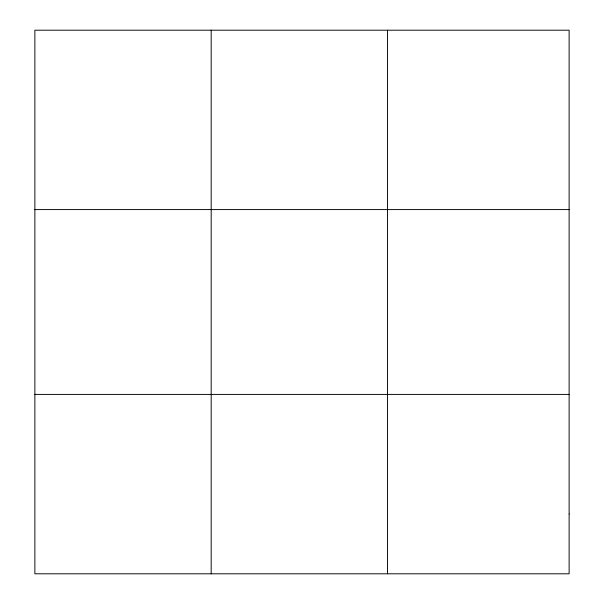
<?xml version="1.0" encoding="UTF-8"?>
<svg xmlns="http://www.w3.org/2000/svg" width="604" height="604" viewBox="0 0 604 604"><rect width="100%" height="100%" fill="white"/><g stroke="black" fill="none" stroke-linecap="round" stroke-linejoin="round"><path stroke-width="0.91" d="M211.181 573.8L211.181 30.2M387.481 573.8L387.481 30.2M34.873 209.588L569.127 209.588M34.873 394.412L569.127 394.412M569.127 514.004L569.127 573.8L34.873 573.8L34.873 30.2L569.127 30.2L569.127 514.004"/></g></svg>
